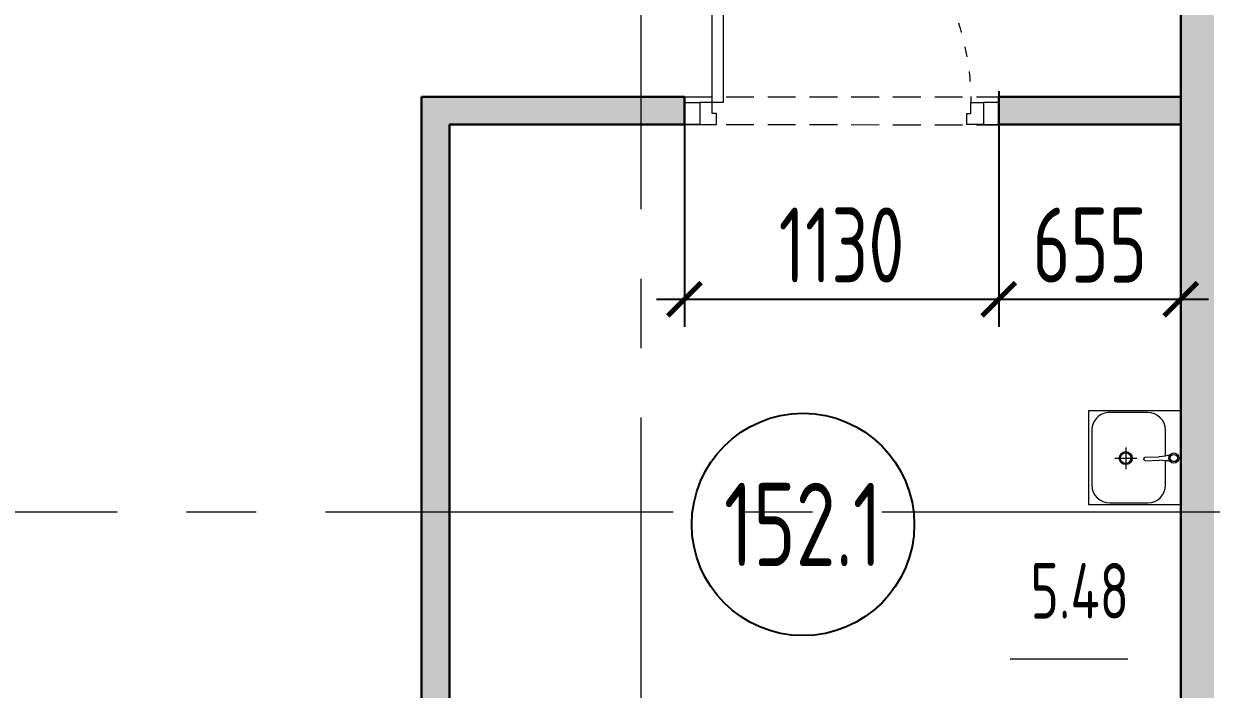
# Model space of a CAD drawing. Header units: millimetres. Extents: x -391859 to 9713180, y -178574 to 166066.
# Drawn here: x -205453 to -201184, y 114963 to 117357 of the extents above; entities that cross this region are included whole.
import ezdxf
from ezdxf import colors
from ezdxf.entities.mleader import LeaderData, LeaderLine
from ezdxf.enums import TextEntityAlignment as Align
from ezdxf.math import Vec2, Vec3

# ---------------------------------------------------------------- set-up
doc = ezdxf.new("R2010")
doc.units = ezdxf.units.MM
doc.header["$MEASUREMENT"] = 0
for name, pattern in [('ACAD_ISO03W100', [30, 12, -18]), ('ADSK_Штриховая_ш2 п1', [3, 2, -1]), ('CENTER', [2, 1.25, -0.25, 0.25, -0.25])]:
    doc.linetypes.add(name, pattern=pattern)
doc.layers.get('0').update_dxf_attribs({"lineweight": 9})
for name, color, linetype, lineweight in [('_АР ТЕКСТ', 7, 'Continuous', 25), ('АР_Двери', 7, 'Continuous', 18), ('АР_Маркер экспликации', 7, 'Continuous', 13), ('АР_Номер помещения', 7, 'Continuous', 25), ('АР_Оси', 7, 'Continuous', 9), ('АР_Отметки', 7, 'Continuous', 15), ('АР_Перегородки газоблок', 7, 'Continuous', 30), ('АР_Перегородки газоблок_Штрих', 7, 'Continuous', 5), ('АР_Помещения_площадь', 7, 'Continuous', 9), ('АР_Размеры дверей', 7, 'Continuous', 0), ('АР_тонкая линия', 7, 'Continuous', 0), ('ТХ_пищеблок', 7, 'Continuous', 20)]:
    doc.layers.add(name, color=color, linetype=linetype, lineweight=lineweight)
doc.styles.add('ISOCPEUR', font='isocpeur.ttf', dxfattribs={"width": 0.7})
doc.styles.get("Standard").update_dxf_attribs({"font": 'isocpeur.ttf'})
doc.dimstyles.new('R_100', dxfattribs={"dimtxt": 270, "dimasz": 120, "dimexe": 100, "dimexo": 0, "dimgap": 60, "dimtad": 1, "dimdec": 0, "dimrnd": 5, "dimzin": 0, "dimdsep": 46, "dimtxsty": 'ISOCPEUR', "dimblk": 'ARCHTICK', "dimcen": 0, "dimdle": 100, "dimclrd": 256, "dimclre": 256, "dimclrt": 256, "dimadec": 0, "dimazin": 0, "dimtfac": 2, "dimtdec": 0, "dimtofl": 0, "dimtmove": 1, "dimatfit": 3, "dimfxl": 1, "dimtvp": 3, "dimtolj": 1, "dimtzin": 0, "dimarcsym": 0})

# ---------------------------------------------------------------- blocks, each defined once
blk = doc.blocks.new('*U297')
at = {"layer": 'АР_Номер помещения', "color": 7}
blk.add_circle((-3842.8, -2609.1), 400, dxfattribs=at)
at = {"layer": 'АР_Помещения_площадь', "color": 7}
blk.add_line((-2675.5, -3094.3), (-3097.8, -3094.3), dxfattribs=at)
at = {"color": 7, "style": 'ISOCPEUR', "width": 0.7, "flags": 1}
blk.add_attdef('КАТЕГОРИЯ', (-499.2, -2092.2), '', height=250, dxfattribs=at)
at = {"layer": 'АР_Номер помещения', "color": 7, "style": 'ISOCPEUR', "width": 0.7}
blk.add_attdef('НОМЕР_ПОМЕЩЕНИЯ', text='', height=300, dxfattribs=at).set_placement((-3842.8, -2609.1), align=Align.MIDDLE_CENTER)
at = {"layer": 'АР_Помещения_площадь', "color": 7, "lineweight": 30, "width": 0.7, "flags": 104}
blk.add_attdef('ИМЯ_ПОМЕЩЕНИЯ', text='', height=100, dxfattribs=at).set_placement((157.6, 1217.1), align=Align.MIDDLE_CENTER)
at = {"layer": 'АР_Помещения_площадь', "color": 7, "style": 'ISOCPEUR', "width": 0.7}
blk.add_attdef('ПЛОЩАДЬ_ПОМЕЩЕНИЯ', text='', height=200, dxfattribs=at).set_placement((-2670.6, -2847.8), align=Align.MIDDLE_RIGHT)
blk = doc.blocks.new('*U1257')
blk.add_lwpolyline([(-100, 80), (-100, 1010), (-140, 1010), (-140, 80)], close=True)
for points in [[(-1130, 0), (-1130, 80), (-1075, 80), (-1075, 0), (-1130, 0)], [(-1075, 80), (-1075, 0), (-1015, 0), (-1015, 40), (-1030, 40), (-1030, 80), (-1075, 80)], [(-55, 80), (-55, 0), (-115, 0), (-115, 40), (-100, 40), (-100, 80), (-55, 80)], [(0, 0), (0, 80), (-55, 80), (-55, 0), (0, 0)]]:
    blk.add_lwpolyline(points)
at = {"linetype": 'ACAD_ISO03W100', "ltscale": 3}
blk.add_arc((-100, 80), 930, 90, 180, dxfattribs=at)
blk = doc.blocks.new('_DotSmall')
at = {"color": 0, "linetype": 'ByBlock', "const_width": 0.5}
blk.add_lwpolyline([(-0.0625, 0, 1), (0.0625, 0, 1)], format="xyb", close=True, dxfattribs=at)
blk = doc.blocks.new('_ArchTick')
at = {"color": 0, "linetype": 'ByBlock', "const_width": 0.15}
blk.add_lwpolyline([(-0.5, -0.5), (0.5, 0.5)], dxfattribs=at)
blk = doc.blocks.new('*D1089')
at = {"layer": 'АР_Размеры дверей', "lineweight": -2, "ltscale": 100, "transparency": 16777216}
for p, q in [((-201947.8, 117114.3), (-201947.8, 116266)), ((-203077.8, 117094.3), (-203077.8, 116266)), ((-203177.8, 116366), (-201847.8, 116366))]:
    blk.add_line(p, q, dxfattribs=at)
at = {"layer": 'АР_Размеры дверей', "lineweight": -2, "ltscale": 100, "transparency": 16777216, "xscale": 120, "yscale": 120, "zscale": 120, "rotation": 180}
blk.add_blockref('_ArchTick', (-203077.8, 116366), dxfattribs=at)
at = {"layer": 'АР_Размеры дверей', "lineweight": -2, "ltscale": 100, "transparency": 16777216, "xscale": 120, "yscale": 120, "zscale": 120}
blk.add_blockref('_ArchTick', (-201947.8, 116366), dxfattribs=at)
at = {"layer": 'АР_Размеры дверей', "ltscale": 100, "transparency": 16777216, "insert": (-202512.8, 116561), "char_height": 270, "attachment_point": 5, "style": 'ISOCPEUR'}
blk.add_mtext('\\A1;1130', dxfattribs=at)
blk = doc.blocks.new('*D1327')
at = {"layer": 'АР_Размеры дверей', "lineweight": -2, "ltscale": 100, "transparency": 16777216}
for p, q in [((-201947.8, 116994.2), (-201947.8, 116266)), ((-201293.4, 116994.2), (-201293.4, 116266)), ((-202047.8, 116366), (-201193.4, 116366))]:
    blk.add_line(p, q, dxfattribs=at)
at = {"layer": 'АР_Размеры дверей', "lineweight": -2, "ltscale": 100, "transparency": 16777216, "xscale": 120, "yscale": 120, "zscale": 120, "rotation": 180}
blk.add_blockref('_ArchTick', (-201947.8, 116366), dxfattribs=at)
at = {"layer": 'АР_Размеры дверей', "lineweight": -2, "ltscale": 100, "transparency": 16777216, "xscale": 120, "yscale": 120, "zscale": 120}
blk.add_blockref('_ArchTick', (-201293.4, 116366), dxfattribs=at)
at = {"layer": 'АР_Размеры дверей', "ltscale": 100, "transparency": 16777216, "insert": (-201620.6, 116561), "char_height": 270, "attachment_point": 5, "style": 'ISOCPEUR'}
blk.add_mtext('\\A1;655', dxfattribs=at)

msp = doc.modelspace()

# ---------------------------------------------------------------- hatches: boundary and pattern name
at = {"layer": 'АР_Перегородки газоблок_Штрих', "ltscale": 100}
h = msp.add_hatch(dxfattribs=at)
h.set_pattern_fill('AR-CONC', color=256, scale=30)
h.set_pattern_definition([(50, (0, 0), (215.17805, -18.82564), [22.5, -247.5]), (355, (0, 0), (-41.6254, 225.65764), [18, -198]), (100.45144, (17.93, -1.57), (173.55265, 206.832), [19.12206, -210.34263]), (46.1842, (0, 60), (320.1724, -49.65578), [33.75, -371.25]), (96.63564, (26.68, 55.86), (280.3986, 292.2356), [28.6831, -315.51413]), (351.18416, (0, 60), (280.3986, 292.2356), [27, -297]), (21, (30, 45), (179.07212, -120.78567), [22.5, -247.5]), (326, (30, 45), (72.9946, 217.54501), [18, -198]), (71.45144, (44.92, 34.93), (252.06671, 96.75935), [19.12206, -210.34263]), (37.5, (0, 0), (3.647957, 99.868156), [0, -195.6, 0, -201, 0, -198.75]), (7.5, (0, 0), (78.92086, 118.323514), [0, -114.6, 0, -191.1, 0, -75.75]), (327.5, (-66.9, 0), (160.14673, -6.766462), [0, -75, 0, -234, 0, -310.5]), (317.5, (-96.9, 0), (174.95585, 30.031495), [0, -97.5, 0, -155.4, 0, -220.5])])
h.paths.add_polyline_path([(-201173.791, 118370.892), (-201173.6, 118400.654), (-200433.915, 118400.682), (-200433.915, 118520.682), (-201293.392, 118520.65), (-201293.39, 115964.62), (-201293.322, 115964.62), (-201292.729, 115627.621), (-201293.39, 115627.62), (-201293.39, 115600.682), (-201173.788, 115600.682)])
h.paths.add_polyline_path([(-201173.788, 115600.682), (-201293.39, 115600.682), (-201293.39, 115007.167), (-201293.388, 112600.682), (-201173.388, 112600.682), (-201173.388, 112680.682), (-200433.915, 112680.682), (-200433.915, 112800.682), (-200573.786, 112800.682), (-200573.786, 112800.677), (-201173.786, 112800.677)])
h.paths.add_polyline_path([(-200433.915, 112520.652), (-201173.388, 112520.651), (-201173.388, 112600.682), (-201293.388, 112600.682), (-201293.387, 110702.536), (-201173.387, 110702.536), (-201173.388, 112400.651), (-200433.917, 112400.652), (-200433.915, 112400.652)])
h = msp.add_hatch(dxfattribs=at)
h.set_pattern_fill('AR-CONC', color=256, scale=30)
h.set_pattern_definition([(50, (0.09, 1576.72), (215.17805, -18.82564), [22.5, -247.5]), (355, (0.09, 1576.72), (-41.6254, 225.65764), [18, -198]), (100.45144, (18.02, 1575.15), (173.55265, 206.832), [19.12206, -210.34263]), (46.1842, (0.09, 1636.72), (320.1724, -49.65578), [33.75, -371.25]), (96.63564, (26.77, 1632.6), (280.3986, 292.2356), [28.6831, -315.51413]), (351.18416, (0.09, 1636.72), (280.3986, 292.2356), [27, -297]), (21, (30.1, 1621.72), (179.07212, -120.78567), [22.5, -247.5]), (326, (30.1, 1621.72), (72.9946, 217.54501), [18, -198]), (71.45144, (45.02, 1611.66), (252.06671, 96.75935), [19.12206, -210.34263]), (37.5, (0.09, 1576.72), (3.647957, 99.868156), [0, -195.6, 0, -201, 0, -198.75]), (7.5, (0.09, 1576.72), (78.92086, 118.323514), [0, -114.6, 0, -191.1, 0, -75.75]), (327.5, (-66.81, 1576.72), (160.14673, -6.766462), [0, -75, 0, -234, 0, -310.5]), (317.5, (-96.8, 1576.72), (174.95585, 30.031495), [0, -97.5, 0, -155.4, 0, -220.5])])
h.paths.add_polyline_path([(-201293.298, 117094.413), (-201947.836, 117094.334), (-201947.835, 116994.26), (-201293.297, 116994.373)])
h.paths.add_polyline_path([(-203077.839, 117094.297), (-204022.734, 117094.261), (-204022.734, 114793.779), (-205930.847, 114793.779), (-205930.847, 114693.779), (-204022.734, 114693.779), (-204022.734, 112500.393), (-206033.901, 112500.682), (-206033.915, 112400.682), (-203922.641, 112400.379), (-203922.734, 114817.845), (-203300.275, 114817.845), (-203300.275, 114917.845), (-203922.641, 114917.845), (-203922.641, 116994.265), (-203077.835, 116994.297)])

# ---------------------------------------------------------------- linework, layer by layer
at = {"layer": 'АР_Оси', "linetype": 'CENTER', "ltscale": 1000}
for p, q in [((-203233.822, 135939.875), (-203233.822, 80207.526)), ((-224367.609, 115600.682), (-141189.207, 115600.682))]:
    msp.add_line(p, q, dxfattribs=at)
at = {"layer": 'АР_Перегородки газоблок', "ltscale": 100}
for p, q in [((-203077.839, 117094.297), (-204022.734, 117094.261)), ((-204022.734, 117094.261), (-204022.734, 114793.779)), ((-203077.834, 117094.297), (-203077.835, 116994.239)), ((-201947.835, 116994.229), (-201947.835, 117094.373)), ((-201293.299, 117094.373), (-201947.835, 117094.373)), ((-203077.835, 116994.297), (-203922.734, 116994.265)), ((-201293.299, 116994.373), (-201947.835, 116994.373))]:
    msp.add_line(p, q, dxfattribs=at)
for points in [[(-201293.39, 115007.167), (-201293.392, 118520.65), (-200433.92, 118520.682)], [(-201293.386, 109734.706), (-201293.39, 115007.167)]]:
    msp.add_lwpolyline(points, dxfattribs=at)
at = {"layer": 'АР_Перегородки газоблок', "ltscale": 100, "elevation": 0}
msp.add_lwpolyline([(-203922.734, 116994.265), (-203922.734, 114917.845), (-203300.275, 114917.845), (-203300.275, 114817.845)], dxfattribs=at)
at = {"layer": 'АР_тонкая линия', "linetype": 'ADSK_Штриховая_ш2 п1', "ltscale": 50}
for p, q in [((-203077.92, 117094.297), (-201947.887, 117094.053)), ((-203077.834, 116994.297), (-201947.834, 116993.817))]:
    msp.add_line(p, q, dxfattribs=at)
at = {"layer": 'ТХ_пищеблок'}
for p, q in [((-201293.322, 115964.62), (-201625.322, 115964.036)), ((-201625.322, 115964.036), (-201624.729, 115627.036)), ((-201412.312, 115958.411), (-201549.311, 115958.17)), ((-201292.729, 115627.621), (-201293.322, 115964.62)), ((-201613.199, 115894.057), (-201612.852, 115697.057)), ((-201348.036, 115801.929), (-201348.199, 115894.524)), ((-201491.175, 115832.94), (-201490.956, 115754.627)), ((-201529.886, 115794.144), (-201451.575, 115794.363)), ((-201425.837, 115790.703), (-201425.797, 115791.556)), ((-201425.746, 115789.855), (-201425.837, 115790.703)), ((-201425.797, 115791.556), (-201425.626, 115792.386)), ((-201425.525, 115789.036), (-201425.746, 115789.855)), ((-201425.626, 115792.386), (-201425.33, 115793.17)), ((-201425.597, 115790.71), (-201425.545, 115791.817)), ((-201425.597, 115790.71), (-201425.545, 115791.817)), ((-201425.478, 115789.609), (-201425.597, 115790.71)), ((-201425.478, 115789.609), (-201425.597, 115790.71)), ((-201425.545, 115791.817), (-201425.323, 115792.895)), ((-201425.545, 115791.817), (-201425.323, 115792.895)), ((-201425.181, 115788.272), (-201425.525, 115789.036)), ((-201425.191, 115788.546), (-201425.478, 115789.609)), ((-201425.191, 115788.546), (-201425.478, 115789.609)), ((-201425.33, 115793.17), (-201425.01, 115793.721)), ((-201425.288, 115793.279), (-201424.892, 115794.325)), ((-201425.288, 115793.279), (-201424.892, 115794.325)), ((-201424.829, 115787.741), (-201425.181, 115788.272)), ((-201424.698, 115787.91), (-201425.156, 115788.93)), ((-201424.698, 115787.91), (-201425.156, 115788.93)), ((-201424.892, 115794.325), (-201424.35, 115795.258)), ((-201424.892, 115794.325), (-201424.35, 115795.258)), ((-201424.1, 115787.011), (-201424.697, 115787.91)), ((-201424.1, 115787.011), (-201424.697, 115787.91)), ((-201424.35, 115795.258), (-201423.673, 115796.07)), ((-201424.35, 115795.258), (-201423.673, 115796.07)), ((-201423.375, 115786.241), (-201424.1, 115787.011)), ((-201423.375, 115786.241), (-201424.1, 115787.011)), ((-201423.673, 115796.07), (-201422.836, 115796.773)), ((-201422.497, 115785.591), (-201423.375, 115786.241)), ((-201422.836, 115796.768), (-201421.947, 115797.27)), ((-201422.836, 115796.768), (-201421.947, 115797.27)), ((-201421.947, 115797.27), (-201420.992, 115797.59)), ((-201421.947, 115797.27), (-201420.992, 115797.59)), ((-201420.992, 115797.59), (-201371.608, 115799.1)), ((-201420.607, 115784.886), (-201370.221, 115786.305)), ((-201420.607, 115784.886), (-201370.221, 115786.305)), ((-201371.668, 115799.087), (-201371.608, 115799.1)), ((-201371.608, 115799.1), (-201370.616, 115799.228)), ((-201371.608, 115799.1), (-201370.616, 115799.228)), ((-201359.255, 115800.455), (-201370.613, 115799.228)), ((-201358.81, 115785.769), (-201370.221, 115786.305)), ((-201348.939, 115801.77), (-201359.255, 115800.455)), ((-201341.072, 115803.13), (-201349.015, 115801.76)), ((-201335.205, 115804.6), (-201341.072, 115803.13)), ((-201332.039, 115806.098), (-201335.346, 115804.565)), ((-201332.039, 115806.098), (-201335.346, 115804.565)), ((-201421.579, 115785.148), (-201422.497, 115785.596)), ((-201420.607, 115784.886), (-201421.579, 115785.148)), ((-201420.607, 115784.886), (-201421.579, 115785.148)), ((-201347.82, 115784.798), (-201358.81, 115785.769)), ((-201347.852, 115697.524), (-201348.006, 115784.81)), ((-201339.885, 115783.917), (-201347.896, 115784.803)), ((-201333.94, 115782.806), (-201339.885, 115783.917)), ((-201330.689, 115781.503), (-201334.082, 115782.832)), ((-201624.729, 115627.036), (-201292.729, 115627.621)), ((-201548.739, 115633.17), (-201411.739, 115633.411))]:
    msp.add_line(p, q, dxfattribs=at)
for radius in [18.254, 13]:
    msp.add_circle((-201318.023, 115794.577), radius, dxfattribs=at)
for centre, start, end in [((-201549.199, 115894.17), 90.100866, 180.100866), ((-201412.199, 115894.411), 0.100866, 90.100866), ((-201548.852, 115697.17), 180.100866, 270.100866), ((-201411.852, 115697.411), 270.100866, 0.100866)]:
    msp.add_arc(centre, 64, start, end, dxfattribs=at)
for major_axis in [(16.423, 16.481), (13.442, 13.49)]:
    msp.add_ellipse((-201491.067, 115794.252), major_axis=major_axis, ratio=1, start_param=4.71238898, end_param=10.99557429, dxfattribs=at)

# ---------------------------------------------------------------- block references
at = {"layer": 'АР_Двери', "xscale": -1}
msp.add_blockref('*U1257', (-203077.835, 116994.239), dxfattribs=at)
at = {"layer": 'АР_Маркер экспликации'}
ref = msp.add_blockref('*U297', (-198808.535, 118164.549), dxfattribs=at)
ref.add_attrib('НОМЕР_ПОМЕЩЕНИЯ', '152.1', dxfattribs={"layer": 'АР_Номер помещения', "color": 7, "height": 300, "style": 'ISOCPEUR', "width": 0.7}).set_placement((-202651.291, 115555.462), align=Align.MIDDLE_CENTER)
ref.add_attrib('ПЛОЩАДЬ_ПОМЕЩЕНИЯ', '5.48', dxfattribs={"layer": 'АР_Помещения_площадь', "color": 7, "height": 200, "style": 'ISOCPEUR', "width": 0.7}).set_placement((-201479.107, 115316.75), align=Align.MIDDLE_RIGHT)

# ---------------------------------------------------------------- dimensions: what is measured, and where the dimension line sits
at = {"layer": 'АР_Размеры дверей', "ltscale": 100}
for base, p1, p2, picture, middle in [((-201947.835, 116365.999), (-203077.834, 117094.297), (-201947.835, 117114.26), '*D1089', (-202512.835, 116560.999)), ((-201293.391, 116365.999), (-201947.835, 116994.229), (-201293.391, 116994.229), '*D1327', (-201620.613, 116560.999))]:
    dim = msp.add_linear_dim(base=base, p1=p1, p2=p2, dimstyle='R_100', override={"dimpost": '\\X', "dimfxl": 2.5, "dimarcsym": 1}, dxfattribs=at)
    dim.commit()
    dim.dimension.update_dxf_attribs({"geometry": picture, "text_midpoint": middle})

# ---------------------------------------------------------------- leaders
at = {"layer": '_АР ТЕКСТ'}
ml = msp.add_multileader_mtext('Standard', dxfattribs=at)
ml.set_content('{\\W0.8;-2,550}', color=256, style='ISOCPEUR')
ml.set_leader_properties(color=256, linetype='Continuous', lineweight=-1)
ml.set_arrow_properties(name='DOTSMALL')
ml.build(insert=Vec2(0, 0))
ml.multileader.update_dxf_attribs({"has_text_frame": 1, "text_left_attachment_type": 4, "text_right_attachment_type": 4, "dogleg_length": 100, "arrow_head_size": 180})
ctx = ml.context
ctx.base_point, ctx.char_height, ctx.arrow_head_size, ctx.landing_gap_size, ctx.plane_origin = Vec3(-302775.822, 123943.264, -1.962), 250, 180, 50, Vec3(-302295.489, 121699.245, -1.962)
ctx.left_attachment, ctx.right_attachment = 4, 4
notes = []
notes.append((ctx, [(0, (0, 0, 0), (0, 0), (1, 0), 1, [])]))
ctx.mtext.insert, ctx.mtext.width, ctx.mtext.defined_height, ctx.mtext.line_spacing_style, ctx.mtext.flow_direction = Vec3(-302725.822, 124276.597, -1.962), 801.08641, 330.71, 2, 5
ml = msp.add_multileader_mtext('Standard', dxfattribs=at)
ml.set_content('{\\W0.8;-2,550}', color=256, style='ISOCPEUR')
ml.set_leader_properties(color=256, linetype='Continuous', lineweight=-1)
ml.set_arrow_properties(name='DOTSMALL')
ml.build(insert=Vec2(0, 0))
ml.multileader.update_dxf_attribs({"has_text_frame": 1, "text_left_attachment_type": 4, "text_right_attachment_type": 4, "dogleg_length": 100, "arrow_head_size": 180})
ctx = ml.context
ctx.base_point, ctx.char_height, ctx.arrow_head_size, ctx.landing_gap_size, ctx.plane_origin = Vec3(-314736.015, 120073.276, -1.962), 250, 180, 50, Vec3(-314255.682, 117829.258, -1.962)
ctx.left_attachment, ctx.right_attachment = 4, 4
notes.append((ctx, [(0, (0, 0, 0), (0, 0), (1, 0), 1, [])]))
ctx.mtext.insert, ctx.mtext.width, ctx.mtext.defined_height, ctx.mtext.line_spacing_style, ctx.mtext.flow_direction = Vec3(-314686.015, 120406.61, -1.962), 801.08641, 330.71, 2, 5
at = {"layer": 'АР_Отметки'}
ml = msp.add_multileader_mtext('Standard', dxfattribs=at)
ml.set_content('{\\W0.8;-2,250}', color=256, style='ISOCPEUR')
ml.set_leader_properties(color=256, linetype='Continuous', lineweight=-1)
ml.set_arrow_properties(name='DOTSMALL')
ml.build(insert=Vec2(0, 0))
ml.multileader.update_dxf_attribs({"has_text_frame": 1, "text_left_attachment_type": 4, "text_right_attachment_type": 4, "dogleg_length": 100, "arrow_head_size": 180})
ctx = ml.context
ctx.base_point, ctx.char_height, ctx.arrow_head_size, ctx.landing_gap_size, ctx.plane_origin = Vec3(-296774.143, 128156.954), 250, 180, 50, Vec3(-296855.536, 126878.835)
ctx.left_attachment, ctx.right_attachment = 4, 4
notes.append((ctx, [(0, (0, 0, 0), (0, 0), (1, 0), 1, [])]))
ctx.mtext.insert, ctx.mtext.width, ctx.mtext.defined_height, ctx.mtext.line_spacing_style, ctx.mtext.flow_direction = Vec3(-296724.143, 128490.288), 769.98896, 343.888, 2, 5
ml = msp.add_multileader_mtext('Standard', dxfattribs=at)
ml.set_content('%%P0,000', color=256, style='ISOCPEUR')
ml.set_leader_properties(color=256, linetype='Continuous', lineweight=-1)
ml.set_arrow_properties(name='DOTSMALL')
ml.build(insert=Vec2(0, 0))
ml.multileader.update_dxf_attribs({"has_text_frame": 1, "text_left_attachment_type": 4, "text_right_attachment_type": 4, "dogleg_length": 100, "arrow_head_size": 180})
ctx = ml.context
ctx.base_point, ctx.char_height, ctx.arrow_head_size, ctx.landing_gap_size, ctx.plane_origin = Vec3(-202684.24, 121780.852, -0.16), 250, 180, 50, Vec3(-205755.321, 120191.304, -0.16)
ctx.left_attachment, ctx.right_attachment = 4, 4
notes.append((ctx, [(0, (0, 0, 0), (0, 0), (1, 0), 1, [])]))
ctx.mtext.insert, ctx.mtext.width, ctx.mtext.line_spacing_style, ctx.mtext.flow_direction = Vec3(-202634.24, 122114.186, -0.16), 852.69703, 2, 5
ml = msp.add_multileader_mtext('Standard', dxfattribs=at)
ml.set_content('{\\W0.8;-2,250}', color=256, style='ISOCPEUR')
ml.set_leader_properties(color=256, linetype='Continuous', lineweight=-1)
ml.set_arrow_properties(name='DOTSMALL')
ml.build(insert=Vec2(0, 0))
ml.multileader.update_dxf_attribs({"has_text_frame": 1, "text_left_attachment_type": 4, "text_right_attachment_type": 4, "dogleg_length": 100, "arrow_head_size": 180})
ctx = ml.context
ctx.base_point, ctx.char_height, ctx.arrow_head_size, ctx.landing_gap_size, ctx.plane_origin = Vec3(-298305.796, 120267.042, 0), 250, 180, 50, Vec3(-302964.305, 116414.735, 0)
ctx.left_attachment, ctx.right_attachment = 4, 4
notes.append((ctx, [(0, (0, 0, 0), (0, 0), (1, 0), 1, [])]))
ctx.mtext.insert, ctx.mtext.width, ctx.mtext.defined_height, ctx.mtext.line_spacing_style, ctx.mtext.flow_direction = Vec3(-298255.796, 120600.375, 0), 769.98896, 343.888, 2, 5
ml = msp.add_multileader_mtext('Standard', dxfattribs=at)
ml.set_content('{\\W0.8;-2,250}', color=256, style='ISOCPEUR')
ml.set_leader_properties(color=256, linetype='Continuous', lineweight=-1)
ml.set_arrow_properties(name='DOTSMALL')
ml.build(insert=Vec2(0, 0))
ml.multileader.update_dxf_attribs({"has_text_frame": 1, "text_left_attachment_type": 4, "text_right_attachment_type": 4, "dogleg_length": 100, "arrow_head_size": 180})
ctx = ml.context
ctx.base_point, ctx.char_height, ctx.arrow_head_size, ctx.landing_gap_size, ctx.plane_origin = Vec3(-335903.247, 116985.857, 0), 250, 180, 50, Vec3(-337173.964, 115928.763, 0)
ctx.left_attachment, ctx.right_attachment = 4, 4
notes.append((ctx, [(0, (0, 0, 0), (0, 0), (1, 0), 1, [])]))
ctx.mtext.insert, ctx.mtext.width, ctx.mtext.defined_height, ctx.mtext.line_spacing_style, ctx.mtext.flow_direction = Vec3(-335853.247, 117319.19, 0), 769.98896, 343.888, 2, 5
for ctx, leaders in notes:
    for number, flags, end, landing, length, lines in leaders:
        leader = LeaderData()
        leader.index, (leader.has_last_leader_line, leader.has_dogleg_vector, leader.attachment_direction) = number, flags
        leader.last_leader_point, leader.dogleg_vector, leader.dogleg_length = Vec3(end), Vec3(landing), length
        for number, points, colour, breaks in lines:
            line = LeaderLine()
            line.index, line.vertices, line.color, line.breaks = number, Vec3.list(points), colors.encode_raw_color(colour), breaks
            leader.lines.append(line)
        ctx.leaders.append(leader)

doc.saveas('drawing.dxf')
